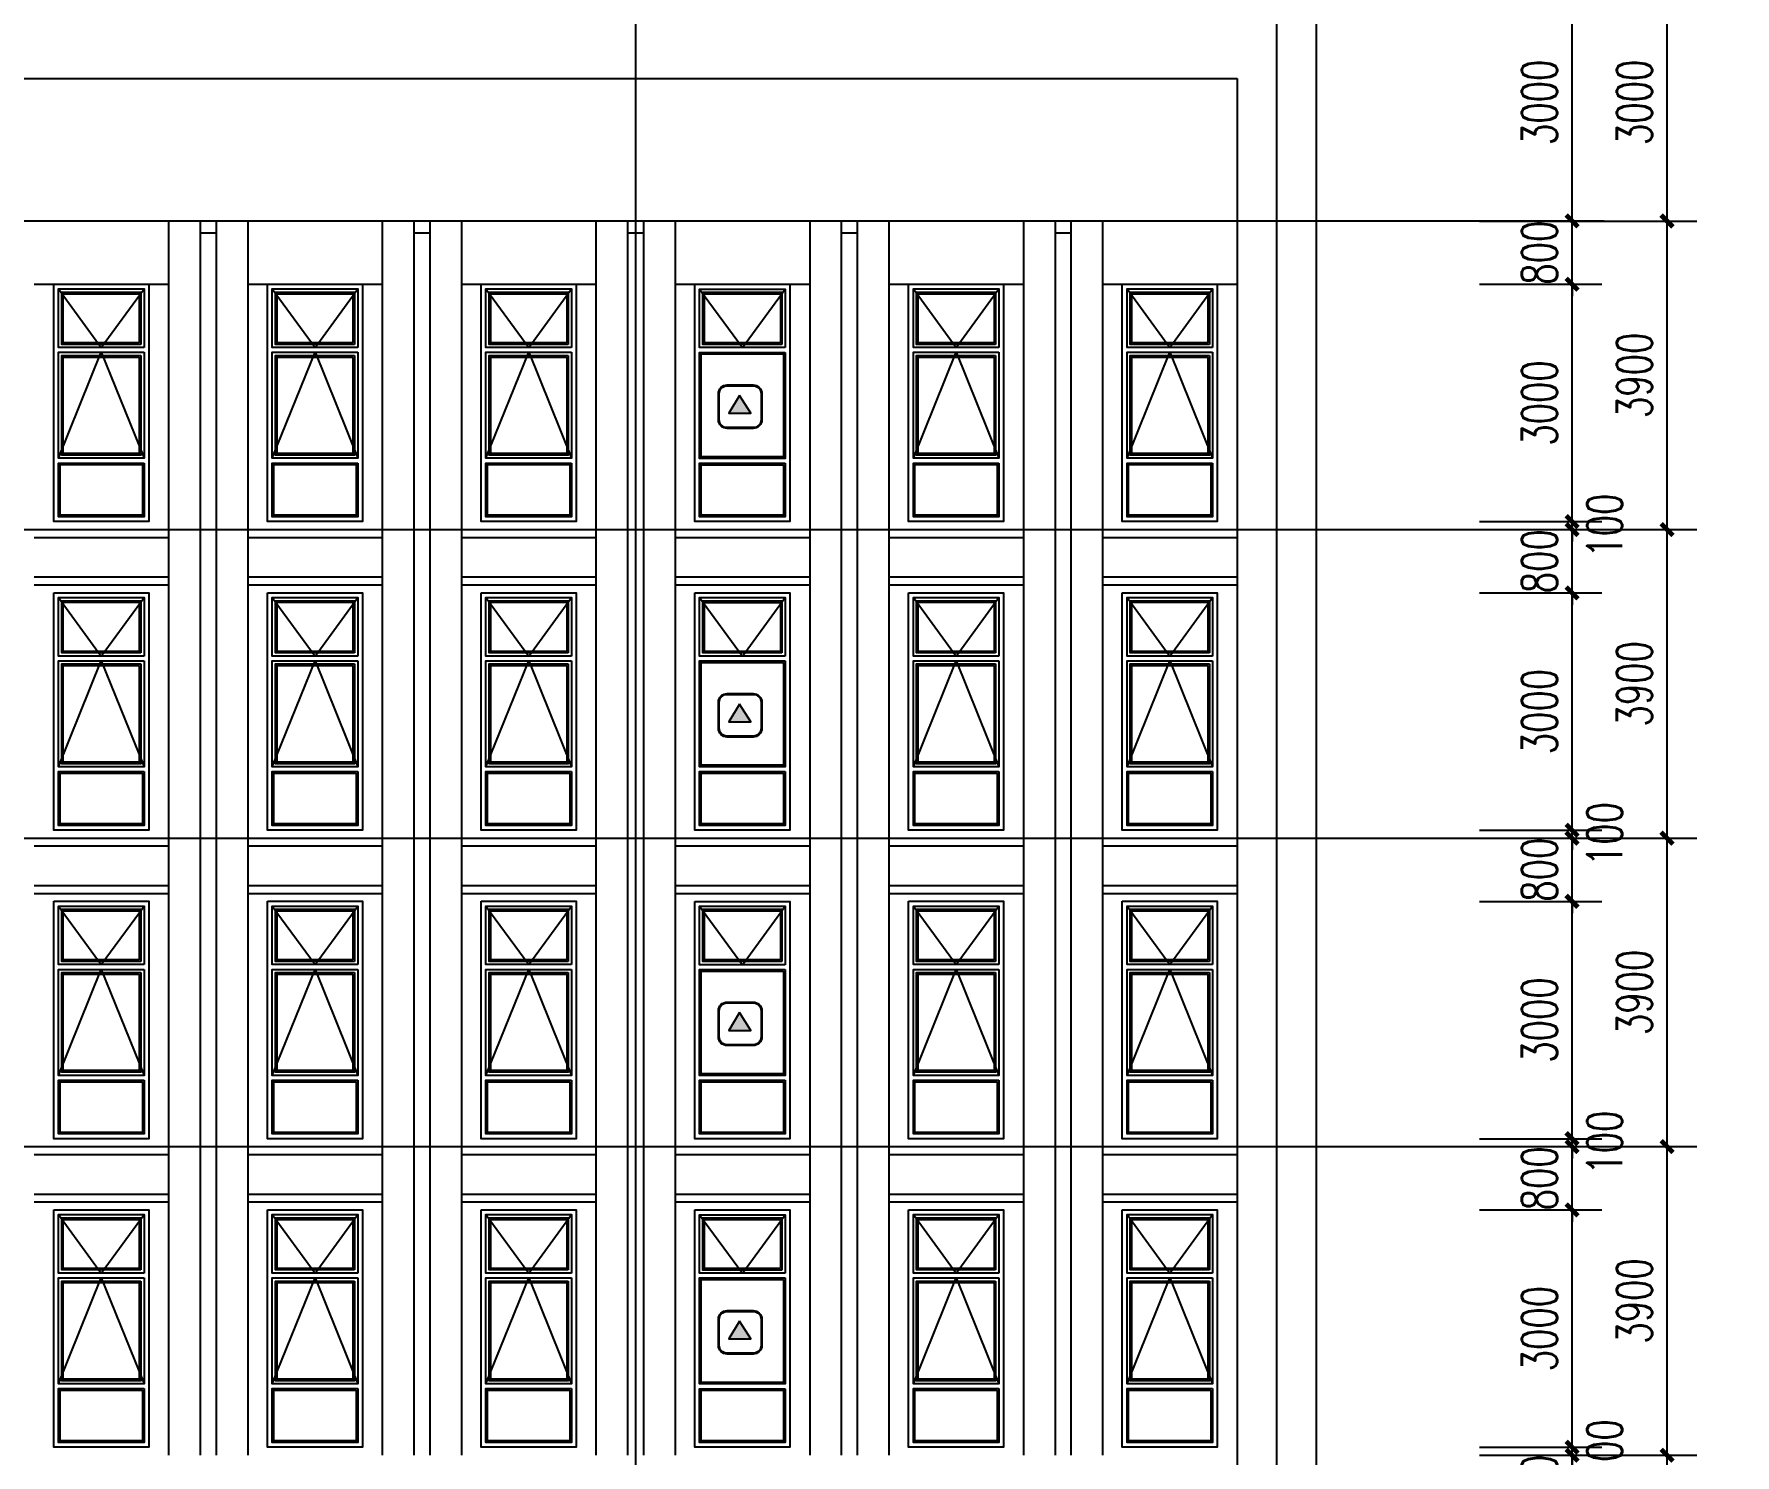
# Model space of a CAD drawing. Extents: x 1738711 to 2346805, y 1189731 to 2516152.
# Drawn here: x 2223872 to 2245363, y 2100003 to 2117965 of the extents above; entities that cross this region are included whole.
import ezdxf

# ---------------------------------------------------------------- set-up
doc = ezdxf.new("R2010")
doc.units = 0
doc.header["$LTSCALE"] = 1000
doc.header["$MEASUREMENT"] = 0
doc.linetypes.add('复件 140224通州运河二期售楼部条件图_t3$0$X-ME SHAFT SH$0$X-B2$0$WATER_LINE', pattern=[0])
for name, color, linetype in [('2', 41, 'Continuous'), ('A-Detl-Thin', 1, 'Continuous'), ('DOTE', 1, 'Continuous'), ('PUB_DIM', 3, 'Continuous'), ('WINDOW', 144, 'Continuous'), ('看线', 8, 'Continuous')]:
    doc.layers.add(name, color=color, linetype=linetype)
doc.layers.add('_0', color=7, linetype='Continuous', lineweight=25)
doc.styles.add('_TCH_DIM_T3', font='SIMPLEX', dxfattribs={"width": 0.705882, "bigfont": 'GBCBIG'})
doc.dimstyles.new('_TCH_ARCH&&150', dxfattribs={"dimtxt": 446.25, "dimasz": 150, "dimexe": 375, "dimexo": 450, "dimgap": 189.375, "dimtad": 1, "dimdec": 0, "dimzin": 0, "dimdsep": 46, "dimtxsty": '_TCH_DIM_T3', "dimblk": 'ARCHTICK', "dimcen": 0.09, "dimclrt": 7, "dimazin": 2, "dimtfac": 1, "dimtdec": 0, "dimtix": 1, "dimtmove": 2, "dimatfit": 3, "dimfxl": 1, "dimtolj": 1, "dimtzin": 0, "dimarcsym": 0})

# ---------------------------------------------------------------- blocks, each defined once
blk = doc.blocks.new('heraherahera')
at = {"layer": '2'}
for p, q in [((1974692, 1495620), (1974692, 1491720)), ((1975092, 1495620), (1975092, 1491720)), ((1975292, 1495620), (1975292, 1491720)), ((1975692, 1495620), (1975692, 1491720))]:
    blk.add_line(p, q, dxfattribs=at)
blk = doc.blocks.new('hrthtsrhtrdhjrts')
at = {"layer": '2'}
for p, q in [((1944992, 1511220), (1945392, 1511220)), ((1945392, 1511070), (1945592, 1511070)), ((1945592, 1511220), (1945992, 1511220))]:
    blk.add_line(p, q, dxfattribs=at)
blk = doc.blocks.new('geraherahearhe')
at = {"layer": 'WINDOW', "color": 4, "linetype": '复件 140224通州运河二期售楼部条件图_t3$0$X-ME SHAFT SH$0$X-B2$0$WATER_LINE'}
blk.add_lwpolyline([(1943542, 1510320), (1944742, 1510320), (1944742, 1507320), (1943542, 1507320)], close=True, dxfattribs=at)
at = {"layer": 'WINDOW', "linetype": '复件 140224通州运河二期售楼部条件图_t3$0$X-ME SHAFT SH$0$X-B2$0$WATER_LINE'}
for points in [[(1944682, 1509520), (1943602, 1509520), (1943602, 1510260), (1944682, 1510260), (1944682, 1509520)], [(1944682, 1509460), (1944682, 1508120), (1943602, 1508120), (1943602, 1509460), (1944682, 1509460)], [(1944682, 1508060), (1944682, 1507380), (1943602, 1507380), (1943602, 1508060), (1944682, 1508060)]]:
    blk.add_lwpolyline(points, dxfattribs=at)
for points in [[(1944642, 1509560), (1943642, 1509560), (1943642, 1510220), (1944642, 1510220)], [(1944622, 1509580), (1943662, 1509580), (1943662, 1510200), (1944622, 1510200)], [(1944642, 1509420), (1944642, 1508160), (1943642, 1508160), (1943642, 1509420)], [(1944622, 1509400), (1944622, 1508180), (1943662, 1508180), (1943662, 1509400)], [(1944662, 1508040), (1944662, 1507400), (1943622, 1507400), (1943622, 1508040)]]:
    blk.add_lwpolyline(points, close=True, dxfattribs=at)
at = {"layer": '看线'}
for points in [[(1943602, 1510260), (1944142, 1509520), (1944682, 1510260)], [(1943602, 1508120), (1944142, 1509460), (1944682, 1508120)]]:
    blk.add_lwpolyline(points, dxfattribs=at)
blk = doc.blocks.new('44444')
at = {"layer": 'A-Detl-Thin'}
h = blk.add_hatch(color=1, dxfattribs=at)
h.dxf.hatch_style = 1
h.paths.add_polyline_path([(4501249, -50474), (4501124, -50678), (4501380, -50678)])
for points in [[(4501005, -50752), (4501005, -50452, -0.414214), (4501105, -50352), (4501405, -50352, -0.414214), (4501505, -50452), (4501505, -50752, -0.414214), (4501405, -50852), (4501105, -50852, -0.414214)], [(4501015, -50752), (4501015, -50452, -0.414214), (4501105, -50362), (4501405, -50362, -0.414214), (4501495, -50452), (4501495, -50752, -0.414214), (4501405, -50842), (4501105, -50842, -0.414214)]]:
    blk.add_lwpolyline(points, format="xyb", close=True, dxfattribs=at)
blk.add_lwpolyline([(4501249, -50474), (4501124, -50678), (4501380, -50678)], close=True, dxfattribs=at)
blk = doc.blocks.new('herahaerhre')
at = {"layer": 'WINDOW', "color": 4}
blk.add_lwpolyline([(2189022, 1988401), (2190222, 1988401), (2190222, 1985401), (2189022, 1985401)], close=True, dxfattribs=at)
at = {"layer": 'WINDOW'}
for points in [[(2190162, 1987601), (2189082, 1987601), (2189082, 1988341), (2190162, 1988341), (2190162, 1987601)], [(2190162, 1987541), (2190162, 1986201), (2189082, 1986201), (2189082, 1987541), (2190162, 1987541)], [(2190162, 1986141), (2190162, 1985461), (2189082, 1985461), (2189082, 1986141), (2190162, 1986141)]]:
    blk.add_lwpolyline(points, dxfattribs=at)
for points in [[(2190122, 1987641), (2189122, 1987641), (2189122, 1988301), (2190122, 1988301)], [(2190102, 1987661), (2189142, 1987661), (2189142, 1988281), (2190102, 1988281)], [(2190142, 1987521), (2190142, 1986221), (2189102, 1986221), (2189102, 1987521)], [(2190142, 1986121), (2190142, 1985481), (2189102, 1985481), (2189102, 1986121)]]:
    blk.add_lwpolyline(points, close=True, dxfattribs=at)
at = {"layer": '看线'}
blk.add_lwpolyline([(2189082, 1988341), (2189622, 1987601), (2190162, 1988341)], dxfattribs=at)
at = {"color": 6, "xscale": 1.1, "yscale": 1.1, "zscale": 1.1}
blk.add_blockref('44444', (-2761787, 2042516), dxfattribs=at)
blk = doc.blocks.new('hgerahgerahre')
at = {"layer": 'WINDOW', "color": 4, "linetype": '复件 140224通州运河二期售楼部条件图_t3$0$X-ME SHAFT SH$0$X-B2$0$WATER_LINE'}
blk.add_lwpolyline([(1975942, 1494820), (1977142, 1494820), (1977142, 1491820), (1975942, 1491820)], close=True, dxfattribs=at)
at = {"layer": 'WINDOW', "linetype": '复件 140224通州运河二期售楼部条件图_t3$0$X-ME SHAFT SH$0$X-B2$0$WATER_LINE'}
for points in [[(1977082, 1494020), (1976002, 1494020), (1976002, 1494760), (1977082, 1494760), (1977082, 1494020)], [(1977082, 1493960), (1977082, 1492620), (1976002, 1492620), (1976002, 1493960), (1977082, 1493960)], [(1977082, 1492560), (1977082, 1491880), (1976002, 1491880), (1976002, 1492560), (1977082, 1492560)]]:
    blk.add_lwpolyline(points, dxfattribs=at)
for points in [[(1977042, 1494060), (1976042, 1494060), (1976042, 1494720), (1977042, 1494720)], [(1977022, 1494080), (1976062, 1494080), (1976062, 1494700), (1977022, 1494700)], [(1977042, 1493920), (1977042, 1492660), (1976042, 1492660), (1976042, 1493920)], [(1977022, 1493900), (1977022, 1492680), (1976062, 1492680), (1976062, 1493900)], [(1977062, 1492540), (1977062, 1491900), (1976022, 1491900), (1976022, 1492540)]]:
    blk.add_lwpolyline(points, close=True, dxfattribs=at)
at = {"layer": '看线'}
for points in [[(1976002, 1494760), (1976542, 1494020), (1977082, 1494760)], [(1976002, 1492620), (1976542, 1493960), (1977082, 1492620)]]:
    blk.add_lwpolyline(points, dxfattribs=at)
blk = doc.blocks.new('heraheraherah')
at = {"layer": '2'}
for p, q in [((1975692, 1495620), (1977392, 1495620)), ((1975692, 1495520), (1977392, 1495520)), ((1975692, 1495020), (1977392, 1495020)), ((1975692, 1494920), (1977392, 1494920))]:
    blk.add_line(p, q, dxfattribs=at)
blk = doc.blocks.new('jrthreahreah')
at = {"layer": '_0'}
for name in ['heraheraherah', 'hgerahgerahre']:
    blk.add_blockref(name, (0, 0), dxfattribs=at)
blk = doc.blocks.new('heraheraherhe')
at = {"layer": '_0'}
for name, p in [('heraheraherah', (213080, 493582)), ('herahaerhre', (0, 0))]:
    blk.add_blockref(name, p, dxfattribs=at)
blk = doc.blocks.new('_ArchTick')
at = {"color": 0, "linetype": 'ByBlock', "const_width": 0.4}
blk.add_lwpolyline([(-0.5, -0.5), (0.5, 0.5)], dxfattribs=at)
blk = doc.blocks.new('*D3582')
at = {"layer": 'Defpoints', "color": 0, "transparency": 16777216}
for p in [(2242886, 2100001), (2244505, 2100001), (2242886, 2096101)]:
    blk.add_point(p, dxfattribs=at)
at = {"layer": 'PUB_DIM', "color": 0, "lineweight": -2, "transparency": 16777216}
for p, q in [((2243336, 2100001), (2244880, 2100001)), ((2244505, 2096101), (2244505, 2100001)), ((2243336, 2096101), (2244880, 2096101))]:
    blk.add_line(p, q, dxfattribs=at)
at = {"layer": 'PUB_DIM', "color": 0, "lineweight": -2, "transparency": 16777216, "xscale": 150, "yscale": 150, "zscale": 150}
for p, rotation in [((2244505, 2100001), 90), ((2244505, 2096101), 270)]:
    blk.add_blockref('_ArchTick', p, dxfattribs=dict(at, rotation=rotation))
at = {"layer": 'PUB_DIM', "color": 7, "transparency": 16777216, "insert": (2244092, 2098051), "char_height": 446.2, "attachment_point": 5, "rotation": 90, "style": '_TCH_DIM_T3'}
blk.add_mtext('\\A1;3900', dxfattribs=at)
blk = doc.blocks.new('*D3583')
at = {"layer": 'Defpoints', "color": 0, "transparency": 16777216}
for p in [(2242886, 2103901), (2244505, 2103901), (2242886, 2100001)]:
    blk.add_point(p, dxfattribs=at)
at = {"layer": 'PUB_DIM', "color": 0, "lineweight": -2, "transparency": 16777216}
for p, q in [((2243336, 2103901), (2244880, 2103901)), ((2244505, 2100001), (2244505, 2103901)), ((2243336, 2100001), (2244880, 2100001))]:
    blk.add_line(p, q, dxfattribs=at)
at = {"layer": 'PUB_DIM', "color": 0, "lineweight": -2, "transparency": 16777216, "xscale": 150, "yscale": 150, "zscale": 150}
for p, rotation in [((2244505, 2103901), 90), ((2244505, 2100001), 270)]:
    blk.add_blockref('_ArchTick', p, dxfattribs=dict(at, rotation=rotation))
at = {"layer": 'PUB_DIM', "color": 7, "transparency": 16777216, "insert": (2244092, 2101951), "char_height": 446.2, "attachment_point": 5, "rotation": 90, "style": '_TCH_DIM_T3'}
blk.add_mtext('\\A1;3900', dxfattribs=at)
blk = doc.blocks.new('*D3584')
at = {"layer": 'Defpoints', "color": 0, "transparency": 16777216}
for p in [(2242886, 2107801), (2244505, 2107801), (2242886, 2103901)]:
    blk.add_point(p, dxfattribs=at)
at = {"layer": 'PUB_DIM', "color": 0, "lineweight": -2, "transparency": 16777216}
for p, q in [((2243336, 2107801), (2244880, 2107801)), ((2244505, 2103901), (2244505, 2107801)), ((2243336, 2103901), (2244880, 2103901))]:
    blk.add_line(p, q, dxfattribs=at)
at = {"layer": 'PUB_DIM', "color": 0, "lineweight": -2, "transparency": 16777216, "xscale": 150, "yscale": 150, "zscale": 150}
for p, rotation in [((2244505, 2107801), 90), ((2244505, 2103901), 270)]:
    blk.add_blockref('_ArchTick', p, dxfattribs=dict(at, rotation=rotation))
at = {"layer": 'PUB_DIM', "color": 7, "transparency": 16777216, "insert": (2244092, 2105851), "char_height": 446.2, "attachment_point": 5, "rotation": 90, "style": '_TCH_DIM_T3'}
blk.add_mtext('\\A1;3900', dxfattribs=at)
blk = doc.blocks.new('*D3585')
at = {"layer": 'Defpoints', "color": 0, "transparency": 16777216}
for p in [(2242886, 2111701), (2244505, 2111701), (2242886, 2107801)]:
    blk.add_point(p, dxfattribs=at)
at = {"layer": 'PUB_DIM', "color": 0, "lineweight": -2, "transparency": 16777216}
for p, q in [((2243336, 2111701), (2244880, 2111701)), ((2244505, 2107801), (2244505, 2111701)), ((2243336, 2107801), (2244880, 2107801))]:
    blk.add_line(p, q, dxfattribs=at)
at = {"layer": 'PUB_DIM', "color": 0, "lineweight": -2, "transparency": 16777216, "xscale": 150, "yscale": 150, "zscale": 150}
for p, rotation in [((2244505, 2111701), 90), ((2244505, 2107801), 270)]:
    blk.add_blockref('_ArchTick', p, dxfattribs=dict(at, rotation=rotation))
at = {"layer": 'PUB_DIM', "color": 7, "transparency": 16777216, "insert": (2244092, 2109751), "char_height": 446.2, "attachment_point": 5, "rotation": 90, "style": '_TCH_DIM_T3'}
blk.add_mtext('\\A1;3900', dxfattribs=at)
blk = doc.blocks.new('*D3586')
at = {"layer": 'Defpoints', "color": 0, "transparency": 16777216}
for p in [(2242886, 2115601), (2244505, 2115601), (2242886, 2111701)]:
    blk.add_point(p, dxfattribs=at)
at = {"layer": 'PUB_DIM', "color": 0, "lineweight": -2, "transparency": 16777216}
for p, q in [((2243336, 2115601), (2244880, 2115601)), ((2244505, 2111701), (2244505, 2115601)), ((2243336, 2111701), (2244880, 2111701))]:
    blk.add_line(p, q, dxfattribs=at)
at = {"layer": 'PUB_DIM', "color": 0, "lineweight": -2, "transparency": 16777216, "xscale": 150, "yscale": 150, "zscale": 150}
for p, rotation in [((2244505, 2115601), 90), ((2244505, 2111701), 270)]:
    blk.add_blockref('_ArchTick', p, dxfattribs=dict(at, rotation=rotation))
at = {"layer": 'PUB_DIM', "color": 7, "transparency": 16777216, "insert": (2244092, 2113651), "char_height": 446.2, "attachment_point": 5, "rotation": 90, "style": '_TCH_DIM_T3'}
blk.add_mtext('\\A1;3900', dxfattribs=at)
blk = doc.blocks.new('*D3587')
at = {"layer": 'Defpoints', "color": 0, "transparency": 16777216}
for p in [(2242886, 2118601), (2244505, 2118601), (2242886, 2115601)]:
    blk.add_point(p, dxfattribs=at)
at = {"layer": 'PUB_DIM', "color": 0, "lineweight": -2, "transparency": 16777216}
for p, q in [((2243336, 2118601), (2244880, 2118601)), ((2244505, 2115601), (2244505, 2118601)), ((2243336, 2115601), (2244880, 2115601))]:
    blk.add_line(p, q, dxfattribs=at)
at = {"layer": 'PUB_DIM', "color": 0, "lineweight": -2, "transparency": 16777216, "xscale": 150, "yscale": 150, "zscale": 150}
for p, rotation in [((2244505, 2118601), 90), ((2244505, 2115601), 270)]:
    blk.add_blockref('_ArchTick', p, dxfattribs=dict(at, rotation=rotation))
at = {"layer": 'PUB_DIM', "color": 7, "transparency": 16777216, "insert": (2244092, 2117101), "char_height": 446.2, "attachment_point": 5, "rotation": 90, "style": '_TCH_DIM_T3'}
blk.add_mtext('\\A1;3000', dxfattribs=at)
blk = doc.blocks.new('*D3588')
at = {"layer": 'Defpoints', "color": 0, "transparency": 16777216}
for p in [(2241686, 2118601), (2245705, 2118601), (2241686, 2070301)]:
    blk.add_point(p, dxfattribs=at)
at = {"layer": 'PUB_DIM', "color": 0, "lineweight": -2, "transparency": 16777216}
for p, q in [((2242136, 2118601), (2246080, 2118601)), ((2245705, 2070301), (2245705, 2118601)), ((2242136, 2070301), (2246080, 2070301))]:
    blk.add_line(p, q, dxfattribs=at)
at = {"layer": 'PUB_DIM', "color": 0, "lineweight": -2, "transparency": 16777216, "xscale": 150, "yscale": 150, "zscale": 150}
for p, rotation in [((2245705, 2118601), 90), ((2245705, 2070301), 270)]:
    blk.add_blockref('_ArchTick', p, dxfattribs=dict(at, rotation=rotation))
at = {"layer": 'PUB_DIM', "color": 7, "transparency": 16777216, "insert": (2245292, 2094451), "char_height": 446.2, "attachment_point": 5, "rotation": 90, "style": '_TCH_DIM_T3'}
blk.add_mtext('\\A1;48300', dxfattribs=at)
blk = doc.blocks.new('*D3608')
at = {"layer": 'Defpoints', "color": 0, "transparency": 16777216}
for p in [(2241686, 2100001), (2243305, 2100001), (2241686, 2099201)]:
    blk.add_point(p, dxfattribs=at)
at = {"layer": 'PUB_DIM', "color": 0, "lineweight": -2, "transparency": 16777216}
for p, q in [((2243305, 2100001), (2243305, 2100151)), ((2242136, 2100001), (2243680, 2100001)), ((2243305, 2099201), (2243305, 2100001)), ((2242136, 2099201), (2243680, 2099201)), ((2243305, 2099201), (2243305, 2099051))]:
    blk.add_line(p, q, dxfattribs=at)
at = {"layer": 'PUB_DIM', "color": 0, "lineweight": -2, "transparency": 16777216, "xscale": 150, "yscale": 150, "zscale": 150}
for p, rotation in [((2243305, 2100001), 270), ((2243305, 2099201), 90)]:
    blk.add_blockref('_ArchTick', p, dxfattribs=dict(at, rotation=rotation))
at = {"layer": 'PUB_DIM', "color": 7, "transparency": 16777216, "insert": (2242892, 2099601), "char_height": 446.2, "attachment_point": 5, "rotation": 90, "style": '_TCH_DIM_T3'}
blk.add_mtext('\\A1;800', dxfattribs=at)
blk = doc.blocks.new('*D3609')
at = {"layer": 'Defpoints', "color": 0, "transparency": 16777216}
for p in [(2241686, 2100101), (2241686, 2100001), (2243305, 2100101)]:
    blk.add_point(p, dxfattribs=at)
at = {"layer": 'PUB_DIM', "color": 0, "lineweight": -2, "transparency": 16777216}
for p, q in [((2243305, 2100101), (2243305, 2100251)), ((2242136, 2100101), (2243680, 2100101)), ((2242136, 2100001), (2243680, 2100001)), ((2243305, 2100001), (2243305, 2100101)), ((2243305, 2100001), (2243305, 2099851))]:
    blk.add_line(p, q, dxfattribs=at)
at = {"layer": 'PUB_DIM', "color": 0, "lineweight": -2, "transparency": 16777216, "xscale": 150, "yscale": 150, "zscale": 150}
for p, rotation in [((2243305, 2100101), 270), ((2243305, 2100001), 90)]:
    blk.add_blockref('_ArchTick', p, dxfattribs=dict(at, rotation=rotation))
at = {"layer": 'PUB_DIM', "color": 7, "transparency": 16777216, "insert": (2243717, 2100051), "char_height": 446.2, "attachment_point": 5, "rotation": 90, "style": '_TCH_DIM_T3'}
blk.add_mtext('\\A1;100', dxfattribs=at)
blk = doc.blocks.new('*D3610')
at = {"layer": 'Defpoints', "color": 0, "transparency": 16777216}
for p in [(2241686, 2103101), (2243305, 2103101), (2241686, 2100101)]:
    blk.add_point(p, dxfattribs=at)
at = {"layer": 'PUB_DIM', "color": 0, "lineweight": -2, "transparency": 16777216}
for p, q in [((2242136, 2103101), (2243680, 2103101)), ((2243305, 2100101), (2243305, 2103101)), ((2242136, 2100101), (2243680, 2100101))]:
    blk.add_line(p, q, dxfattribs=at)
at = {"layer": 'PUB_DIM', "color": 0, "lineweight": -2, "transparency": 16777216, "xscale": 150, "yscale": 150, "zscale": 150}
for p, rotation in [((2243305, 2103101), 90), ((2243305, 2100101), 270)]:
    blk.add_blockref('_ArchTick', p, dxfattribs=dict(at, rotation=rotation))
at = {"layer": 'PUB_DIM', "color": 7, "transparency": 16777216, "insert": (2242892, 2101601), "char_height": 446.2, "attachment_point": 5, "rotation": 90, "style": '_TCH_DIM_T3'}
blk.add_mtext('\\A1;3000', dxfattribs=at)
blk = doc.blocks.new('*D3611')
at = {"layer": 'Defpoints', "color": 0, "transparency": 16777216}
for p in [(2241686, 2103901), (2243305, 2103901), (2241686, 2103101)]:
    blk.add_point(p, dxfattribs=at)
at = {"layer": 'PUB_DIM', "color": 0, "lineweight": -2, "transparency": 16777216}
for p, q in [((2243305, 2103901), (2243305, 2104051)), ((2242136, 2103901), (2243680, 2103901)), ((2243305, 2103101), (2243305, 2103901)), ((2242136, 2103101), (2243680, 2103101)), ((2243305, 2103101), (2243305, 2102951))]:
    blk.add_line(p, q, dxfattribs=at)
at = {"layer": 'PUB_DIM', "color": 0, "lineweight": -2, "transparency": 16777216, "xscale": 150, "yscale": 150, "zscale": 150}
for p, rotation in [((2243305, 2103901), 270), ((2243305, 2103101), 90)]:
    blk.add_blockref('_ArchTick', p, dxfattribs=dict(at, rotation=rotation))
at = {"layer": 'PUB_DIM', "color": 7, "transparency": 16777216, "insert": (2242892, 2103501), "char_height": 446.2, "attachment_point": 5, "rotation": 90, "style": '_TCH_DIM_T3'}
blk.add_mtext('\\A1;800', dxfattribs=at)
blk = doc.blocks.new('*D3612')
at = {"layer": 'Defpoints', "color": 0, "transparency": 16777216}
for p in [(2241686, 2104001), (2243305, 2104001), (2241686, 2103901)]:
    blk.add_point(p, dxfattribs=at)
at = {"layer": 'PUB_DIM', "color": 0, "lineweight": -2, "transparency": 16777216}
for p, q in [((2242136, 2104001), (2243680, 2104001)), ((2243305, 2104001), (2243305, 2104151)), ((2243305, 2103901), (2243305, 2104001)), ((2242136, 2103901), (2243680, 2103901)), ((2243305, 2103901), (2243305, 2103751))]:
    blk.add_line(p, q, dxfattribs=at)
at = {"layer": 'PUB_DIM', "color": 0, "lineweight": -2, "transparency": 16777216, "xscale": 150, "yscale": 150, "zscale": 150}
for p, rotation in [((2243305, 2104001), 270), ((2243305, 2103901), 90)]:
    blk.add_blockref('_ArchTick', p, dxfattribs=dict(at, rotation=rotation))
at = {"layer": 'PUB_DIM', "color": 7, "transparency": 16777216, "insert": (2243717, 2103951), "char_height": 446.2, "attachment_point": 5, "rotation": 90, "style": '_TCH_DIM_T3'}
blk.add_mtext('\\A1;100', dxfattribs=at)
blk = doc.blocks.new('*D3613')
at = {"layer": 'Defpoints', "color": 0, "transparency": 16777216}
for p in [(2241686, 2107001), (2243305, 2107001), (2241686, 2104001)]:
    blk.add_point(p, dxfattribs=at)
at = {"layer": 'PUB_DIM', "color": 0, "lineweight": -2, "transparency": 16777216}
for p, q in [((2242136, 2107001), (2243680, 2107001)), ((2243305, 2104001), (2243305, 2107001)), ((2242136, 2104001), (2243680, 2104001))]:
    blk.add_line(p, q, dxfattribs=at)
at = {"layer": 'PUB_DIM', "color": 0, "lineweight": -2, "transparency": 16777216, "xscale": 150, "yscale": 150, "zscale": 150}
for p, rotation in [((2243305, 2107001), 90), ((2243305, 2104001), 270)]:
    blk.add_blockref('_ArchTick', p, dxfattribs=dict(at, rotation=rotation))
at = {"layer": 'PUB_DIM', "color": 7, "transparency": 16777216, "insert": (2242892, 2105501), "char_height": 446.2, "attachment_point": 5, "rotation": 90, "style": '_TCH_DIM_T3'}
blk.add_mtext('\\A1;3000', dxfattribs=at)
blk = doc.blocks.new('*D3614')
at = {"layer": 'Defpoints', "color": 0, "transparency": 16777216}
for p in [(2241686, 2107801), (2243305, 2107801), (2241686, 2107001)]:
    blk.add_point(p, dxfattribs=at)
at = {"layer": 'PUB_DIM', "color": 0, "lineweight": -2, "transparency": 16777216}
for p, q in [((2243305, 2107801), (2243305, 2107951)), ((2242136, 2107801), (2243680, 2107801)), ((2243305, 2107001), (2243305, 2107801)), ((2242136, 2107001), (2243680, 2107001)), ((2243305, 2107001), (2243305, 2106851))]:
    blk.add_line(p, q, dxfattribs=at)
at = {"layer": 'PUB_DIM', "color": 0, "lineweight": -2, "transparency": 16777216, "xscale": 150, "yscale": 150, "zscale": 150}
for p, rotation in [((2243305, 2107801), 270), ((2243305, 2107001), 90)]:
    blk.add_blockref('_ArchTick', p, dxfattribs=dict(at, rotation=rotation))
at = {"layer": 'PUB_DIM', "color": 7, "transparency": 16777216, "insert": (2242892, 2107401), "char_height": 446.2, "attachment_point": 5, "rotation": 90, "style": '_TCH_DIM_T3'}
blk.add_mtext('\\A1;800', dxfattribs=at)
blk = doc.blocks.new('*D3615')
at = {"layer": 'Defpoints', "color": 0, "transparency": 16777216}
for p in [(2241686, 2107901), (2243305, 2107901), (2241686, 2107801)]:
    blk.add_point(p, dxfattribs=at)
at = {"layer": 'PUB_DIM', "color": 0, "lineweight": -2, "transparency": 16777216}
for p, q in [((2242136, 2107901), (2243680, 2107901)), ((2243305, 2107901), (2243305, 2108051)), ((2243305, 2107801), (2243305, 2107901)), ((2242136, 2107801), (2243680, 2107801)), ((2243305, 2107801), (2243305, 2107651))]:
    blk.add_line(p, q, dxfattribs=at)
at = {"layer": 'PUB_DIM', "color": 0, "lineweight": -2, "transparency": 16777216, "xscale": 150, "yscale": 150, "zscale": 150}
for p, rotation in [((2243305, 2107901), 270), ((2243305, 2107801), 90)]:
    blk.add_blockref('_ArchTick', p, dxfattribs=dict(at, rotation=rotation))
at = {"layer": 'PUB_DIM', "color": 7, "transparency": 16777216, "insert": (2243717, 2107851), "char_height": 446.2, "attachment_point": 5, "rotation": 90, "style": '_TCH_DIM_T3'}
blk.add_mtext('\\A1;100', dxfattribs=at)
blk = doc.blocks.new('*D3616')
at = {"layer": 'Defpoints', "color": 0, "transparency": 16777216}
for p in [(2241686, 2110901), (2243305, 2110901), (2241686, 2107901)]:
    blk.add_point(p, dxfattribs=at)
at = {"layer": 'PUB_DIM', "color": 0, "lineweight": -2, "transparency": 16777216}
for p, q in [((2242136, 2110901), (2243680, 2110901)), ((2243305, 2107901), (2243305, 2110901)), ((2242136, 2107901), (2243680, 2107901))]:
    blk.add_line(p, q, dxfattribs=at)
at = {"layer": 'PUB_DIM', "color": 0, "lineweight": -2, "transparency": 16777216, "xscale": 150, "yscale": 150, "zscale": 150}
for p, rotation in [((2243305, 2110901), 90), ((2243305, 2107901), 270)]:
    blk.add_blockref('_ArchTick', p, dxfattribs=dict(at, rotation=rotation))
at = {"layer": 'PUB_DIM', "color": 7, "transparency": 16777216, "insert": (2242892, 2109401), "char_height": 446.2, "attachment_point": 5, "rotation": 90, "style": '_TCH_DIM_T3'}
blk.add_mtext('\\A1;3000', dxfattribs=at)
blk = doc.blocks.new('*D3617')
at = {"layer": 'Defpoints', "color": 0, "transparency": 16777216}
for p in [(2241686, 2111701), (2243305, 2111701), (2241686, 2110901)]:
    blk.add_point(p, dxfattribs=at)
at = {"layer": 'PUB_DIM', "color": 0, "lineweight": -2, "transparency": 16777216}
for p, q in [((2243305, 2111701), (2243305, 2111851)), ((2242136, 2111701), (2243680, 2111701)), ((2243305, 2110901), (2243305, 2111701)), ((2242136, 2110901), (2243680, 2110901)), ((2243305, 2110901), (2243305, 2110751))]:
    blk.add_line(p, q, dxfattribs=at)
at = {"layer": 'PUB_DIM', "color": 0, "lineweight": -2, "transparency": 16777216, "xscale": 150, "yscale": 150, "zscale": 150}
for p, rotation in [((2243305, 2111701), 270), ((2243305, 2110901), 90)]:
    blk.add_blockref('_ArchTick', p, dxfattribs=dict(at, rotation=rotation))
at = {"layer": 'PUB_DIM', "color": 7, "transparency": 16777216, "insert": (2242892, 2111301), "char_height": 446.2, "attachment_point": 5, "rotation": 90, "style": '_TCH_DIM_T3'}
blk.add_mtext('\\A1;800', dxfattribs=at)
blk = doc.blocks.new('*D3618')
at = {"layer": 'Defpoints', "color": 0, "transparency": 16777216}
for p in [(2241686, 2111801), (2243305, 2111801), (2241686, 2111701)]:
    blk.add_point(p, dxfattribs=at)
at = {"layer": 'PUB_DIM', "color": 0, "lineweight": -2, "transparency": 16777216}
for p, q in [((2243305, 2111801), (2243305, 2111951)), ((2242136, 2111801), (2243680, 2111801)), ((2243305, 2111701), (2243305, 2111801)), ((2242136, 2111701), (2243680, 2111701)), ((2243305, 2111701), (2243305, 2111551))]:
    blk.add_line(p, q, dxfattribs=at)
at = {"layer": 'PUB_DIM', "color": 0, "lineweight": -2, "transparency": 16777216, "xscale": 150, "yscale": 150, "zscale": 150}
for p, rotation in [((2243305, 2111801), 270), ((2243305, 2111701), 90)]:
    blk.add_blockref('_ArchTick', p, dxfattribs=dict(at, rotation=rotation))
at = {"layer": 'PUB_DIM', "color": 7, "transparency": 16777216, "insert": (2243717, 2111751), "char_height": 446.2, "attachment_point": 5, "rotation": 90, "style": '_TCH_DIM_T3'}
blk.add_mtext('\\A1;100', dxfattribs=at)
blk = doc.blocks.new('*D3619')
at = {"layer": 'Defpoints', "color": 0, "transparency": 16777216}
for p in [(2241686, 2114801), (2243305, 2114801), (2241686, 2111801)]:
    blk.add_point(p, dxfattribs=at)
at = {"layer": 'PUB_DIM', "color": 0, "lineweight": -2, "transparency": 16777216}
for p, q in [((2242136, 2114801), (2243680, 2114801)), ((2243305, 2111801), (2243305, 2114801)), ((2242136, 2111801), (2243680, 2111801))]:
    blk.add_line(p, q, dxfattribs=at)
at = {"layer": 'PUB_DIM', "color": 0, "lineweight": -2, "transparency": 16777216, "xscale": 150, "yscale": 150, "zscale": 150}
for p, rotation in [((2243305, 2114801), 90), ((2243305, 2111801), 270)]:
    blk.add_blockref('_ArchTick', p, dxfattribs=dict(at, rotation=rotation))
at = {"layer": 'PUB_DIM', "color": 7, "transparency": 16777216, "insert": (2242892, 2113301), "char_height": 446.2, "attachment_point": 5, "rotation": 90, "style": '_TCH_DIM_T3'}
blk.add_mtext('\\A1;3000', dxfattribs=at)
blk = doc.blocks.new('*D3620')
at = {"layer": 'Defpoints', "color": 0, "transparency": 16777216}
for p in [(2241686, 2115601), (2243305, 2115601), (2241686, 2114801)]:
    blk.add_point(p, dxfattribs=at)
at = {"layer": 'PUB_DIM', "color": 0, "lineweight": -2, "transparency": 16777216}
for p, q in [((2242136, 2115601), (2243680, 2115601)), ((2243305, 2115601), (2243305, 2115751)), ((2243305, 2114801), (2243305, 2115601)), ((2242136, 2114801), (2243680, 2114801)), ((2243305, 2114801), (2243305, 2114651))]:
    blk.add_line(p, q, dxfattribs=at)
at = {"layer": 'PUB_DIM', "color": 0, "lineweight": -2, "transparency": 16777216, "xscale": 150, "yscale": 150, "zscale": 150}
for p, rotation in [((2243305, 2115601), 270), ((2243305, 2114801), 90)]:
    blk.add_blockref('_ArchTick', p, dxfattribs=dict(at, rotation=rotation))
at = {"layer": 'PUB_DIM', "color": 7, "transparency": 16777216, "insert": (2242892, 2115201), "char_height": 446.2, "attachment_point": 5, "rotation": 90, "style": '_TCH_DIM_T3'}
blk.add_mtext('\\A1;800', dxfattribs=at)
blk = doc.blocks.new('*D3621')
at = {"layer": 'Defpoints', "color": 0, "transparency": 16777216}
for p in [(2241686, 2118601), (2243305, 2118601), (2241686, 2115601)]:
    blk.add_point(p, dxfattribs=at)
at = {"layer": 'PUB_DIM', "color": 0, "lineweight": -2, "transparency": 16777216}
for p, q in [((2242136, 2118601), (2243680, 2118601)), ((2243305, 2115601), (2243305, 2118601)), ((2242136, 2115601), (2243680, 2115601))]:
    blk.add_line(p, q, dxfattribs=at)
at = {"layer": 'PUB_DIM', "color": 0, "lineweight": -2, "transparency": 16777216, "xscale": 150, "yscale": 150, "zscale": 150}
for p, rotation in [((2243305, 2118601), 90), ((2243305, 2115601), 270)]:
    blk.add_blockref('_ArchTick', p, dxfattribs=dict(at, rotation=rotation))
at = {"layer": 'PUB_DIM', "color": 7, "transparency": 16777216, "insert": (2242892, 2117101), "char_height": 446.2, "attachment_point": 5, "rotation": 90, "style": '_TCH_DIM_T3'}
blk.add_mtext('\\A1;3000', dxfattribs=at)

msp = doc.modelspace()

# ---------------------------------------------------------------- linework, layer by layer
at = {"layer": '2'}
for p, q in [((2240072.3, 2118601.5), (2240072.3, 2070301.5)), ((2183372.3, 2117401.5), (2239072.3, 2117401.5)), ((2239072.3, 2117401.5), (2239072.3, 2081401.5)), ((2223872.3, 2114801.5), (2225572.3, 2114801.5)), ((2226572.3, 2114801.5), (2228272.3, 2114801.5)), ((2229272.3, 2114801.5), (2230972.3, 2114801.5)), ((2231972.3, 2114801.5), (2233672.3, 2114801.5)), ((2234672.3, 2114801.5), (2236372.3, 2114801.5)), ((2237372.3, 2114801.5), (2239072.3, 2114801.5))]:
    msp.add_line(p, q, dxfattribs=at)
at = {"layer": 'DOTE'}
for p, q in [((2231472.3, 2118601.5), (2231472.3, 2067941.2)), ((2239572.3, 2118601.5), (2239572.3, 2067941.2)), ((2157576.5, 2115601.5), (2243708.8, 2115601.5)), ((2157576.5, 2111701.5), (2243708.8, 2111701.5)), ((2157576.5, 2107801.5), (2243708.8, 2107801.5)), ((2157576.5, 2103901.5), (2243708.8, 2103901.5))]:
    msp.add_line(p, q, dxfattribs=at)

# ---------------------------------------------------------------- block references
at = {"layer": '_0'}
for name, p in [('heraherahera', (250880.4, 619981.8)), ('hrthtsrhtrdhjrts', (280580.4, 604381.8)), ('heraherahera', (253580.4, 619981.8)), ('hrthtsrhtrdhjrts', (283280.4, 604381.8)), ('heraherahera', (256280.4, 619981.8)), ('hrthtsrhtrdhjrts', (285980.4, 604381.8)), ('heraherahera', (258980.4, 619981.8)), ('hrthtsrhtrdhjrts', (288680.4, 604381.8)), ('heraherahera', (261680.4, 619981.8)), ('hrthtsrhtrdhjrts', (291380.4, 604381.8)), ('geraherahearhe', (280580.4, 604481.8)), ('geraherahearhe', (283280.4, 604481.8)), ('geraherahearhe', (285980.4, 604481.8)), ('herahaerhre', (43200, 126400)), ('geraherahearhe', (291380.4, 604481.8)), ('geraherahearhe', (294080.4, 604481.8)), ('jrthreahreah', (248180.4, 616081.8)), ('heraherahera', (250880.4, 616081.8)), ('jrthreahreah', (250880.4, 616081.8)), ('heraherahera', (253580.4, 616081.8)), ('jrthreahreah', (253580.4, 616081.8)), ('heraherahera', (256280.4, 616081.8)), ('heraheraherhe', (43200, 122500)), ('heraherahera', (258980.4, 616081.8)), ('jrthreahreah', (258980.4, 616081.8)), ('heraherahera', (261680.4, 616081.8)), ('jrthreahreah', (261680.4, 616081.8)), ('jrthreahreah', (248180.4, 612181.8)), ('heraherahera', (250880.4, 612181.8)), ('jrthreahreah', (250880.4, 612181.8)), ('heraherahera', (253580.4, 612181.8)), ('jrthreahreah', (253580.4, 612181.8)), ('heraherahera', (256280.4, 612181.8)), ('heraheraherhe', (43200, 118600)), ('heraherahera', (258980.4, 612181.8)), ('jrthreahreah', (258980.4, 612181.8)), ('heraherahera', (261680.4, 612181.8)), ('jrthreahreah', (261680.4, 612181.8)), ('jrthreahreah', (248180.4, 608281.8)), ('heraherahera', (250880.4, 608281.8)), ('jrthreahreah', (250880.4, 608281.8)), ('heraherahera', (253580.4, 608281.8)), ('jrthreahreah', (253580.4, 608281.8)), ('heraherahera', (256280.4, 608281.8)), ('heraheraherhe', (43200, 114700)), ('heraherahera', (258980.4, 608281.8)), ('jrthreahreah', (258980.4, 608281.8)), ('heraherahera', (261680.4, 608281.8)), ('jrthreahreah', (261680.4, 608281.8))]:
    msp.add_blockref(name, p, dxfattribs=at)

# ---------------------------------------------------------------- dimensions: what is measured, and where the dimension line sits
at = {"layer": 'PUB_DIM'}
for p1, p2, distance, picture, middle in [((2241685.6, 2070301.5), (2241685.6, 2118601.5), -4019.1, '*D3588', (2245292.2, 2094451.5)), ((2241685.6, 2115601.5), (2241685.6, 2118601.5), -1619.1, '*D3621', (2242892.2, 2117101.5)), ((2242885.6, 2115601.5), (2242885.6, 2118601.5), -1619.1, '*D3587', (2244092.2, 2117101.5)), ((2241685.6, 2114801.5), (2241685.6, 2115601.5), -1619.1, '*D3620', (2242892.2, 2115201.5)), ((2242885.6, 2111701.5), (2242885.6, 2115601.5), -1619.1, '*D3586', (2244092.2, 2113651.5)), ((2241685.6, 2111801.5), (2241685.6, 2114801.5), -1619.1, '*D3619', (2242892.2, 2113301.5)), ((2241685.6, 2110901.5), (2241685.6, 2111701.5), -1619.1, '*D3617', (2242892.2, 2111301.5)), ((2242885.6, 2107801.5), (2242885.6, 2111701.5), -1619.1, '*D3585', (2244092.2, 2109751.5)), ((2241685.6, 2107901.5), (2241685.6, 2110901.5), -1619.1, '*D3616', (2242892.2, 2109401.5)), ((2241685.6, 2107001.5), (2241685.6, 2107801.5), -1619.1, '*D3614', (2242892.2, 2107401.5)), ((2242885.6, 2103901.5), (2242885.6, 2107801.5), -1619.1, '*D3584', (2244092.2, 2105851.5)), ((2241685.6, 2104001.5), (2241685.6, 2107001.5), -1619.1, '*D3613', (2242892.2, 2105501.5)), ((2241685.6, 2103101.5), (2241685.6, 2103901.5), -1619.1, '*D3611', (2242892.2, 2103501.5)), ((2242885.6, 2100001.5), (2242885.6, 2103901.5), -1619.1, '*D3583', (2244092.2, 2101951.5)), ((2241685.6, 2100101.5), (2241685.6, 2103101.5), -1619.1, '*D3610', (2242892.2, 2101601.5)), ((2241685.6, 2099201.5), (2241685.6, 2100001.5), -1619.1, '*D3608', (2242892.2, 2099601.5)), ((2242885.6, 2096101.5), (2242885.6, 2100001.5), -1619.1, '*D3582', (2244092.2, 2098051.5))]:
    dim = msp.add_aligned_dim(p1=p1, p2=p2, distance=distance, dimstyle='_TCH_ARCH&&150', dxfattribs=at)
    dim.commit()
    dim.dimension.update_dxf_attribs({"geometry": picture, "text_midpoint": middle})
for base, p1, p2, picture, middle in [((2243304.7, 2111801.5), (2241685.6, 2111701.5), (2241685.6, 2111801.5), '*D3618', (2243717.2, 2111751.5)), ((2243304.7, 2107901.5), (2241685.6, 2107801.5), (2241685.6, 2107901.5), '*D3615', (2243717.2, 2107851.5)), ((2243304.7, 2104001.5), (2241685.6, 2103901.5), (2241685.6, 2104001.5), '*D3612', (2243717.2, 2103951.5)), ((2243304.7, 2100101.5), (2241685.6, 2100001.5), (2241685.6, 2100101.5), '*D3609', (2243717.2, 2100051.5))]:
    dim = msp.add_linear_dim(base=base, p1=p1, p2=p2, angle=90, dimstyle='_TCH_ARCH&&150', dxfattribs=at)
    dim.commit()
    dim.dimension.update_dxf_attribs({"geometry": picture, "text_midpoint": middle, "dimtype": 129})

doc.saveas('drawing.dxf')
